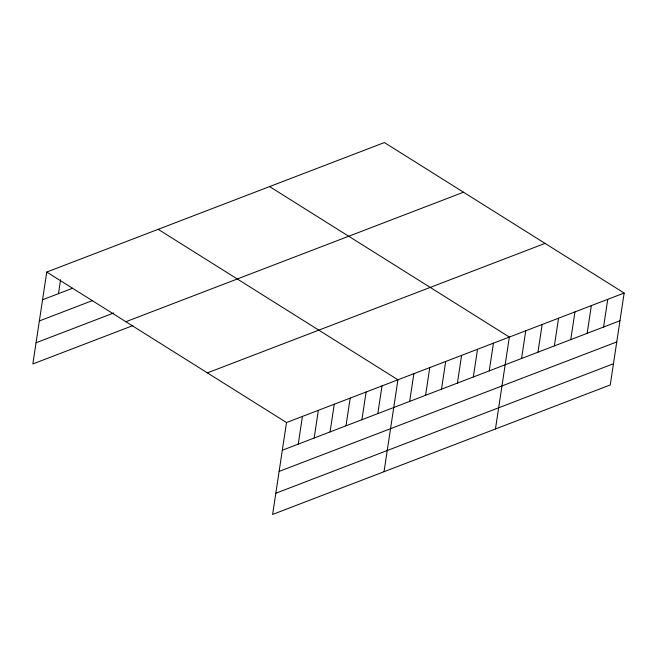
<?xml version="1.0" encoding="UTF-8"?>
<svg xmlns="http://www.w3.org/2000/svg" width="657" height="657" viewBox="0 0 657 657"><rect width="100%" height="100%" fill="white"/><g stroke="black" fill="none" stroke-linecap="round" stroke-linejoin="round"><path stroke-width="0.99" d="M624.15 293.038L286.509 422.533L272.614 514.439L610.254 384.945L624.15 293.038L384.386 142.561L46.746 272.055L32.85 363.962L133.034 325.535M58.473 293.654L60.567 279.808M298.237 444.132L302.434 416.431M314.161 438.03L318.349 410.321M330.077 431.92L334.265 404.219M345.993 425.818L350.181 398.117M361.908 419.716L366.097 392.007M377.824 413.606L382.013 385.905M384.033 471.701L397.937 379.803L158.173 229.326M409.664 401.402L413.853 373.693M425.58 395.292L429.768 367.592M441.496 389.19L445.684 361.49M457.412 383.088L461.6 355.38M473.327 376.978L477.516 349.278M489.243 370.877L493.44 343.176M495.452 428.972L509.356 337.066L269.592 186.596M521.559 358.484L525.756 330.775M537.96 352.193L542.156 324.484M554.36 345.902L558.549 318.202M570.761 339.612L574.949 311.911M587.161 333.321L591.349 305.62M603.561 327.03L607.75 299.329M42.557 299.764L72.525 288.267M39.354 320.945L92.727 300.479M36.053 342.773L113.768 312.97M125.873 321.716L463.505 192.222M207.39 372.872L545.031 243.386M282.321 450.234L619.962 320.747M279.118 471.422L616.759 341.927M275.817 493.251L613.457 363.756M46.746 272.055L286.509 422.533"/></g></svg>
